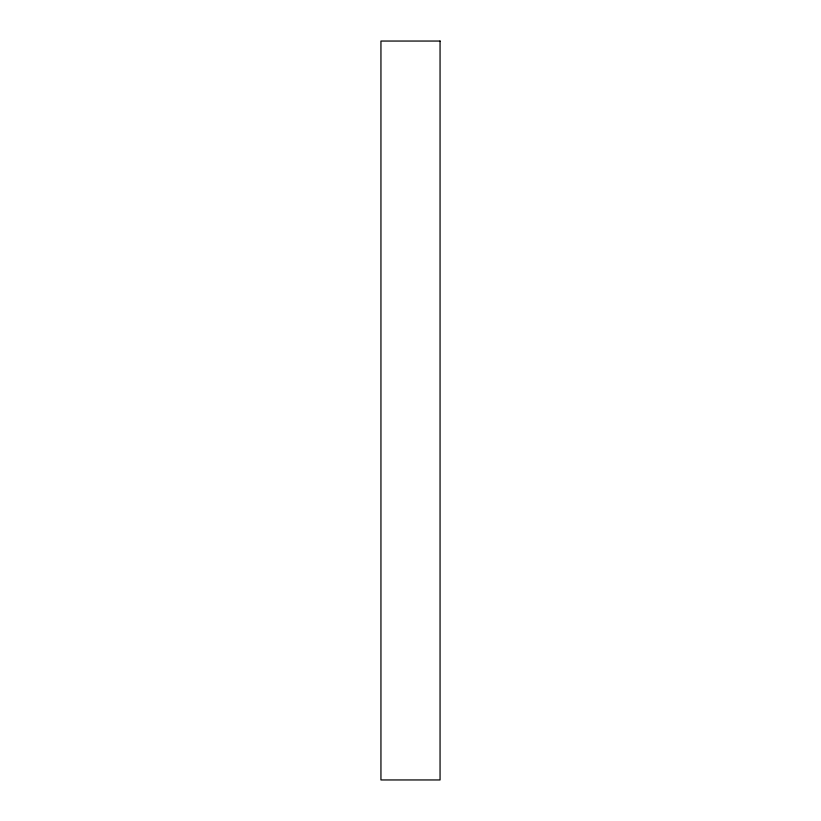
<?xml version="1.0" encoding="UTF-8"?>
<svg xmlns="http://www.w3.org/2000/svg" width="821" height="821" viewBox="0 0 821 821"><rect width="100%" height="100%" fill="white"/><g stroke="black" fill="none" stroke-linecap="round" stroke-linejoin="round"><path stroke-width="1.23" d="M440.056 41.05L380.944 41.05L380.944 779.95L440.056 779.95L440.056 41.05"/></g></svg>
